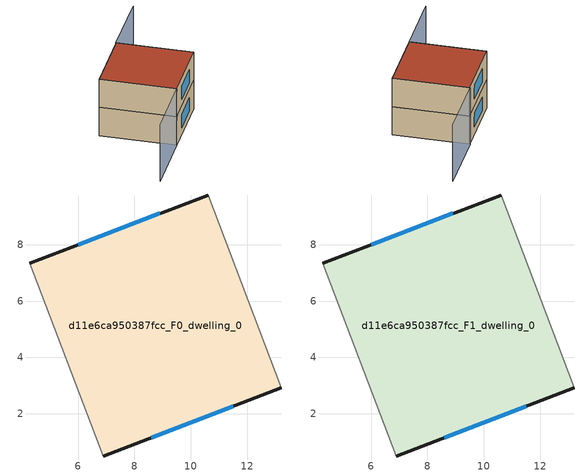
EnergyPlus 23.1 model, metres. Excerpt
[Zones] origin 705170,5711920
d11e6ca950387fcc_F0_dwelling_0
 floor ground (EU_floor_Construction): 10.62,9.77 13.21,2.91 6.9,0.5 4.29,7.35 z0
 wall outside (EU_wall_Construction): 10.62,9.77 4.29,7.35 / 6.9,0.5 13.21,2.91 z0:3
 wall adiabatic (EU_wall_Construction): 13.21,2.91 10.62,9.77 / 4.29,7.35 6.9,0.5 z0:3
 window (EU_Window_Construction): 8.91,9.12 6,8.01 / 8.61,1.15 11.5,2.26 z0.81:2.19
d11e6ca950387fcc_F1_dwelling_0
 floor to d11e6ca950387fcc_F0_dwelling_0 (EU_floor_Construction): 10.62,9.77 13.21,2.91 6.9,0.5 4.29,7.35 z3
 wall outside (EU_wall_Construction): 10.62,9.77 4.29,7.35 / 6.9,0.5 13.21,2.91 z3:6
 wall adiabatic (EU_wall_Construction): 13.21,2.91 10.62,9.77 / 4.29,7.35 6.9,0.5 z3:6
 window (EU_Window_Construction): 8.91,9.12 6,8.01 / 8.61,1.15 11.5,2.26 z3.81:5.19
 roof outside (EU_roof_Construction): 13.21,2.91 10.62,9.77 4.29,7.35 6.9,0.5 z6
shading: 4.29,7.35 6.9,0.49 / 6.9,0.49 0.67,-1.88 / 13.21,2.91 10.59,9.78 / 10.59,9.78 16.99,12.21 z0:6
[Building]
EU S2 Campaign: North Axis=0; Terrain=City; Solar Distribution=FullExterior
[Site:Location]
London: Latitude=51.5; Longitude=-0.5; Time Zone=0; Elevation=25
[SizingPeriod:WeatherFileDays]
AnnualSizingPeriod: Begin Month=1; Begin Day of Month=1; End Month=12; End Day of Month=31; Day of Week for Start Day=Monday; Use Weather File Daylight Saving Period=No; Use Weather File Rain and Snow Indicators=No
[MATERIAL]
EU_InternalMass_Material: Roughness=MediumRough; Thickness=0.1; Conductivity=1; Density=1800; Specific Heat=900; Thermal Absorptance=0.9; Solar Absorptance=0.7; Visible Absorptance=0.7
[MATERIAL:NOMASS] Roughness=MediumRough; Thermal Absorptance=0.9; Solar Absorptance=0.7; Visible Absorptance=0.7
Name | Thermal Resistance
EU_wall_NoMass | 0.727863
EU_roof_NoMass | 0.773354
EU_floor_NoMass | 1.79329
[WINDOWMATERIAL:SIMPLEGLAZINGSYSTEM]
EU_Window_SimpleGlazing: UFactor=2.58614; Solar Heat Gain Coefficient=0.76; Visible Transmittance=0.76
[CONSTRUCTION]
EU_wall_Construction: EU_wall_NoMass
EU_roof_Construction: EU_roof_NoMass
EU_floor_Construction: EU_floor_NoMass
EU_Window_Construction: EU_Window_SimpleGlazing
EU_InternalMass_Construction: EU_InternalMass_Material
[ZONE] Type=1; Multiplier=1; Ceiling Height=autocalculate; Volume=148.796; Floor Area=autocalculate; Part of Total Floor Area=Yes
d11e6ca950387fcc_F0_dwelling_0; d11e6ca950387fcc_F1_dwelling_0
[INTERNALMASS] Construction=EU_InternalMass_Construction; Surface Area=49.5985
Name | Zone or ZoneList
d11e6ca950387fcc_F0_dwelling_0_EU_InternalMass | d11e6ca950387fcc_F0_dwelling_0
d11e6ca950387fcc_F1_dwelling_0_EU_InternalMass | d11e6ca950387fcc_F1_dwelling_0
[OTHEREQUIPMENT] Fuel Type=Electricity; Design Level Calculation Method=Watts/Area; Power per Zone Floor Area=1; Fraction Latent=0; Fraction Radiant=0; Fraction Lost=0; Carbon Dioxide Generation Rate=0; EndUse Subcategory=EU_Step8_InternalGains
Name | Zone or ZoneList or Space or SpaceList | Schedule
EU_Step8_InternalGain_d11e6ca950387fcc_F0_dwelling_0_f000 | d11e6ca950387fcc_F0_dwelling_0 | EU_Step8_GainSchedule_d11e6ca950387fcc_F0_dwelling_0_f000
EU_Step8_InternalGain_d11e6ca950387fcc_F1_dwelling_0_f000 | d11e6ca950387fcc_F1_dwelling_0 | EU_Step8_GainSchedule_d11e6ca950387fcc_F1_dwelling_0_f000
[ZONEVENTILATION:DESIGNFLOWRATE] Schedule=EU_AlwaysOn; Design Flow Rate Calculation Method=AirChanges/Hour; Air Changes per Hour=0.484901; Ventilation Type=Natural; Fan Pressure Rise=0; Fan Total Efficiency=1; Constant Term Coefficient=1; Temperature Term Coefficient=0; Velocity Term Coefficient=0; Velocity Squared Term Coefficient=0; Minimum Indoor Temperature=-100; Maximum Indoor Temperature=100; Delta Temperature=-100; Minimum Outdoor Temperature=-100; Maximum Outdoor Temperature=100; Maximum Wind Speed=40
Name | Zone or ZoneList or Space or SpaceList
EU_ConstantAir_d11e6ca950387fcc_F0_dwelling_0 | d11e6ca950387fcc_F0_dwelling_0
EU_ConstantAir_d11e6ca950387fcc_F1_dwelling_0 | d11e6ca950387fcc_F1_dwelling_0
[HVACTEMPLATE:THERMOSTAT] Constant Heating Setpoint=20; Constant Cooling Setpoint=50
EU_HeatOnly_d11e6ca950387fcc_F0_dwelling_0; EU_HeatOnly_d11e6ca950387fcc_F1_dwelling_0
[HVACTEMPLATE:ZONE:IDEALLOADSAIRSYSTEM] System Availability Schedule=EU_AlwaysOn; Maximum Heating Supply Air Temperature=50; Minimum Cooling Supply Air Temperature=13; Maximum Heating Supply Air Humidity Ratio=0.0156; Minimum Cooling Supply Air Humidity Ratio=0.0077; Heating Limit=NoLimit; Cooling Limit=NoLimit; Heating Availability Schedule=EU_AlwaysOn; Cooling Availability Schedule=EU_CoolingOff; Dehumidification Control Type=ConstantSensibleHeatRatio; Cooling Sensible Heat Ratio=0.7; Dehumidification Setpoint=60; Humidification Control Type=None; Humidification Setpoint=30; Outdoor Air Method=None; Outdoor Air Flow Rate per Person=0.00944; Outdoor Air Flow Rate per Zone Floor Area=0; Outdoor Air Flow Rate per Zone=0; Demand Controlled Ventilation Type=None; Outdoor Air Economizer Type=NoEconomizer; Heat Recovery Type=None; Sensible Heat Recovery Effectiveness=0.7; Latent Heat Recovery Effectiveness=0.65
Name | Template Thermostat
d11e6ca950387fcc_F0_dwelling_0 | EU_HeatOnly_d11e6ca950387fcc_F0_dwelling_0
d11e6ca950387fcc_F1_dwelling_0 | EU_HeatOnly_d11e6ca950387fcc_F1_dwelling_0
[SIZING:ZONE] Zone Cooling Design Supply Air Temperature Input Method=SupplyAirTemperature; Zone Cooling Design Supply Air Temperature=13; Zone Heating Design Supply Air Temperature Input Method=SupplyAirTemperature; Zone Heating Design Supply Air Temperature=50; Zone Cooling Design Supply Air Humidity Ratio=0.008; Zone Heating Design Supply Air Humidity Ratio=0.008; Cooling Design Air Flow Method=DesignDay; Cooling Design Air Flow Rate=0; Cooling Minimum Air Flow per Zone Floor Area=0.000762; Cooling Minimum Air Flow=0; Cooling Minimum Air Flow Fraction=0.2; Heating Design Air Flow Method=DesignDay; Heating Design Air Flow Rate=0; Heating Maximum Air Flow per Zone Floor Area=0.002032; Heating Maximum Air Flow=0.141576; Heating Maximum Air Flow Fraction=0.3; Account for Dedicated Outdoor Air System=No; Dedicated Outdoor Air System Control Strategy=NeutralSupplyAir; Dedicated Outdoor Air Low Setpoint Temperature for Design=autosize; Dedicated Outdoor Air High Setpoint Temperature for Design=autosize; Zone Load Sizing Method=Sensible Load Only No Latent Load; Zone Latent Cooling Design Supply Air Humidity Ratio Input Method=HumidityRatioDifference; Zone Cooling Design Supply Air Humidity Ratio Difference=0.005; Zone Latent Heating Design Supply Air Humidity Ratio Input Method=HumidityRatioDifference; Zone Humidification Design Supply Air Humidity Ratio Difference=0.005
d11e6ca950387fcc_F0_dwelling_0; d11e6ca950387fcc_F1_dwelling_0
[SCHEDULE:CONSTANT]
Name | Hourly Value
EU_AlwaysOn | 1
EU_CoolingOff | 0
[SCHEDULE:FILE] Column Number=1; Rows to Skip at Top=0; Number of Hours of Data=8760; Column Separator=Comma; Interpolate to Timestep=No; Minutes per Item=60; Adjust Schedule for Daylight Savings=Yes
Name | File
EU_Step8_GainSchedule_d11e6ca950387fcc_F0_dwelling_0_f000 | ../../schedules/d11e6ca950387fcc/d11e6ca950387fcc_F0_dwelling_0_f000_gain.csv
EU_Step8_GainSchedule_d11e6ca950387fcc_F1_dwelling_0_f000 | ../../schedules/d11e6ca950387fcc/d11e6ca950387fcc_F1_dwelling_0_f000_gain.csv
